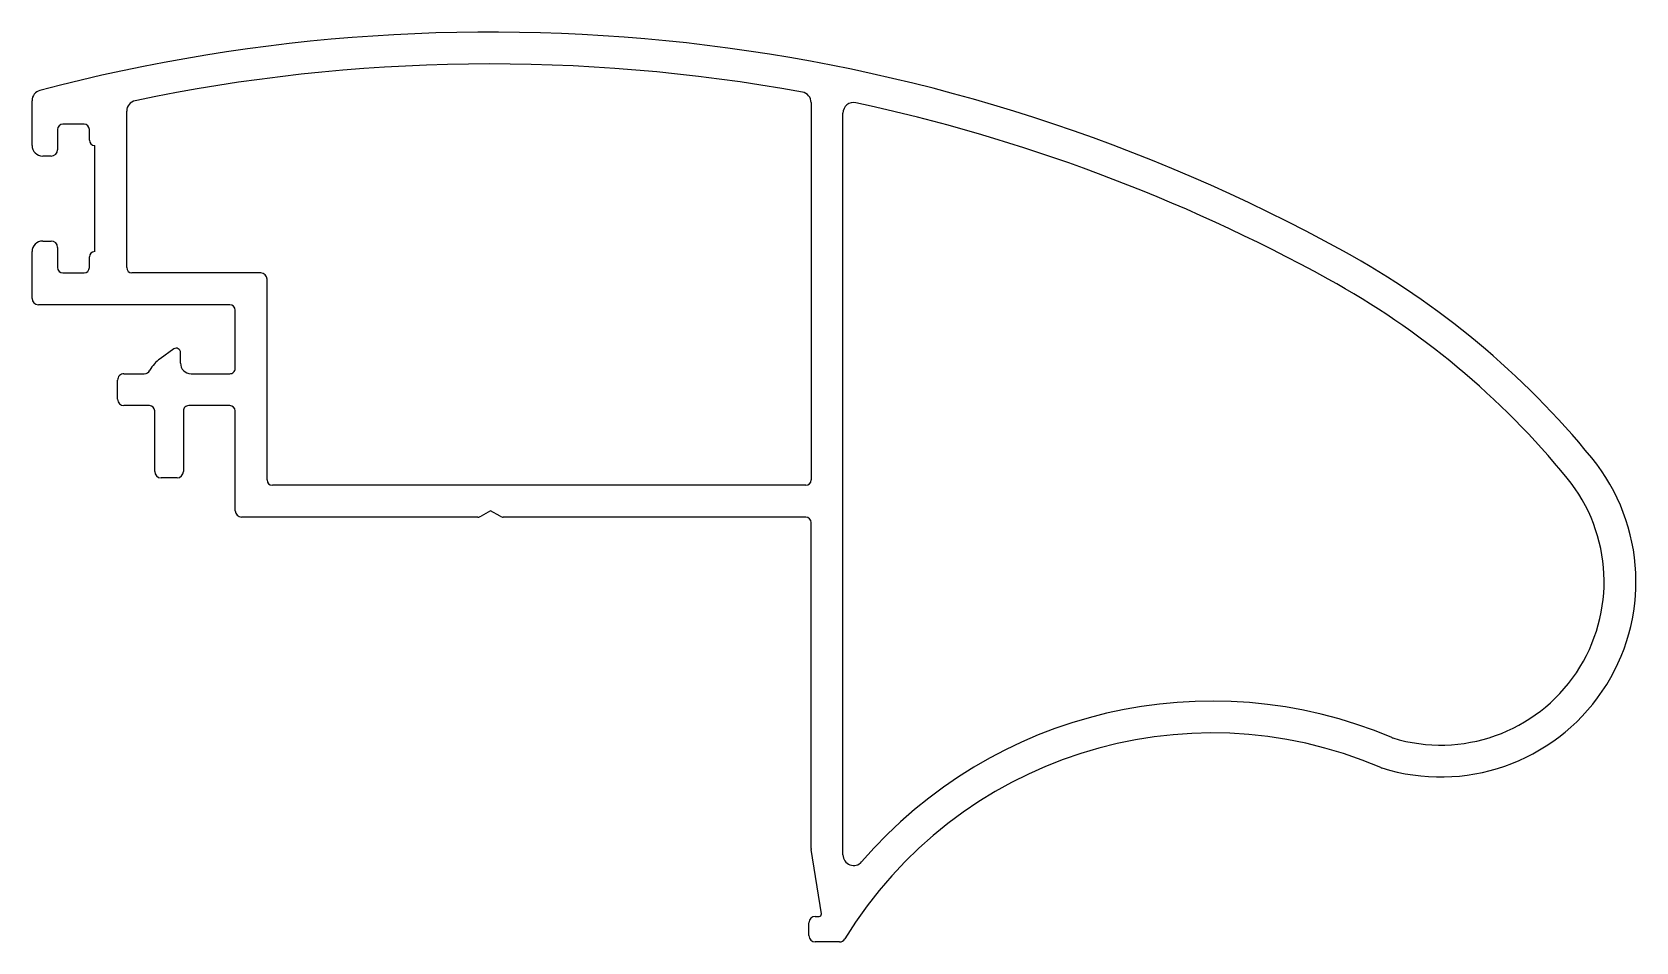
# Model space of a CAD drawing. Extents: x 940.2 to 1015.7, y 2083.7 to 2126.5.
import ezdxf

# ---------------------------------------------------------------- set-up
doc = ezdxf.new("R2010")
doc.units = 0
doc.layers.get('0').update_dxf_attribs({"linetype": 'CONTINUOUS'})

msp = doc.modelspace()

# ---------------------------------------------------------------- linework, layer by layer
at = {"color": 0}
for p, q in [((940.17, 2121.168), (940.17, 2123.277)), ((976.867, 2123.187), (976.867, 2105.418)), ((942.62, 2122.168), (941.62, 2122.168)), ((944.626, 2115.418), (944.626, 2122.787)), ((978.368, 2087.764), (978.368, 2122.69)), ((941.37, 2121.918), (941.37, 2120.968)), ((942.87, 2121.418), (942.87, 2121.918)), ((941.07, 2120.668), (940.67, 2120.668)), ((943.126, 2121.168), (943.12, 2121.168)), ((943.126, 2116.168), (943.126, 2121.168)), ((940.17, 2113.968), (940.17, 2116.168)), ((940.67, 2116.668), (941.07, 2116.668)), ((941.37, 2116.368), (941.37, 2115.418)), ((943.12, 2116.168), (943.126, 2116.168)), ((942.87, 2115.418), (942.87, 2115.918)), ((941.62, 2115.168), (942.62, 2115.168)), ((950.938, 2115.168), (944.876, 2115.168)), ((951.238, 2105.418), (951.238, 2114.868)), ((949.488, 2113.668), (940.47, 2113.668)), ((949.738, 2110.669), (949.738, 2113.418)), ((946.851, 2111.589), (946.201, 2111.129)), ((947.161, 2110.919), (947.161, 2111.419)), ((944.197, 2109.219), (944.197, 2110.119)), ((944.497, 2110.419), (945.457, 2110.419)), ((947.661, 2110.419), (949.488, 2110.419)), ((945.696, 2108.919), (944.497, 2108.919)), ((945.947, 2105.818), (945.946, 2108.669)), ((947.297, 2108.669), (947.297, 2105.818)), ((949.488, 2108.919), (947.547, 2108.919)), ((949.738, 2103.969), (949.738, 2108.669)), ((946.997, 2105.518), (946.247, 2105.518)), ((976.617, 2105.168), (951.488, 2105.168)), ((961.168, 2103.668), (950.038, 2103.669)), ((961.768, 2103.968), (961.318, 2103.709)), ((962.218, 2103.709), (961.768, 2103.968)), ((976.618, 2103.668), (962.368, 2103.668)), ((976.868, 2088.065), (976.868, 2103.418)), ((977.349, 2084.984), (976.871, 2088.026)), ((976.763, 2083.968), (976.763, 2084.568)), ((977.063, 2084.868), (977.25, 2084.868)), ((978.199, 2083.668), (977.063, 2083.668))]:
    msp.add_line(p, q, dxfattribs=at)
for centre, radius, start, end in [((961.768, 2043.113), 83.393, 61.19516, 104.74523), ((961.768, 2043.113), 81.893, 79.66759, 101.79807), ((940.67, 2123.277), 0.5, 104.74523, 180), ((945.126, 2122.787), 0.5, 101.79807, 180), ((976.367, 2123.187), 0.5, 0, 79.66759), ((978.868, 2122.69), 0.5, 77.8724, 180), ((961.768, 2043.113), 81.893, 61.19516, 77.8724), ((941.62, 2121.918), 0.25, 90, 180), ((942.62, 2121.918), 0.25, 0, 90), ((943.12, 2121.418), 0.25, 180, 270), ((940.67, 2121.168), 0.5, 180, 270), ((941.07, 2120.968), 0.3, 270, 0), ((940.67, 2116.168), 0.5, 90, 180), ((941.07, 2116.368), 0.3, 0, 90), ((943.12, 2115.918), 0.25, 90, 180), ((982.676, 2081.137), 40, 39.27495, 61.19516), ((941.62, 2115.418), 0.25, 180, 270), ((942.62, 2115.418), 0.25, 270, 0), ((944.876, 2115.418), 0.25, 180, 270), ((950.938, 2114.868), 0.3, 0, 90), ((982.676, 2081.137), 38.5, 39.27495, 61.19516), ((940.47, 2113.968), 0.3, 180, 270), ((949.488, 2113.418), 0.25, 0, 90), ((946.962, 2111.423), 0.199, 358.7602, 123.7602), ((947.053, 2109.904), 1.492, 124.81894, 152.95446), ((947.661, 2110.919), 0.5, 180, 269.99955), ((944.497, 2110.119), 0.3, 89.99955, 180), ((945.457, 2110.719), 0.3, 269.99955, 332.95446), ((949.488, 2110.669), 0.25, 269.99955, 0), ((944.497, 2109.219), 0.3, 180, 269.99923), ((945.696, 2108.669), 0.25, 0.0133, 89.99923), ((947.547, 2108.669), 0.25, 89.99923, 180), ((949.488, 2108.669), 0.25, 0, 89.99923), ((1006.519, 2100.635), 9.2, 252.46159, 39.27495), ((946.247, 2105.818), 0.3, 180.0133, 270), ((946.997, 2105.818), 0.3, 270, 0), ((951.488, 2105.418), 0.25, 180, 270), ((976.617, 2105.418), 0.25, 270, 0), ((1006.519, 2100.635), 7.7, 253.00587, 39.27495), ((950.038, 2103.969), 0.3, 180, 269.99922), ((961.168, 2103.968), 0.3, 269.99922, 300), ((962.368, 2103.968), 0.3, 240, 269.99923), ((976.618, 2103.418), 0.25, 0, 89.99923), ((995.744, 2073.243), 21.764, 67.08043, 139.29005), ((995.744, 2073.243), 20.264, 66.88008, 148.56388), ((1004.415, 2093.749), 0.5, 247.08043, 253.00587), ((1003.897, 2092.339), 0.5, 246.88008, 252.46159), ((977.118, 2088.065), 0.25, 180, 188.92268), ((978.868, 2087.764), 0.5, 180, 319.29005), ((977.063, 2084.568), 0.3, 90, 180), ((977.25, 2084.968), 0.1, 270, 8.92268), ((977.063, 2083.968), 0.3, 180, 270), ((978.199, 2083.968), 0.3, 270, 328.56388)]:
    msp.add_arc(centre, radius, start, end, dxfattribs=at)

doc.saveas('drawing.dxf')
